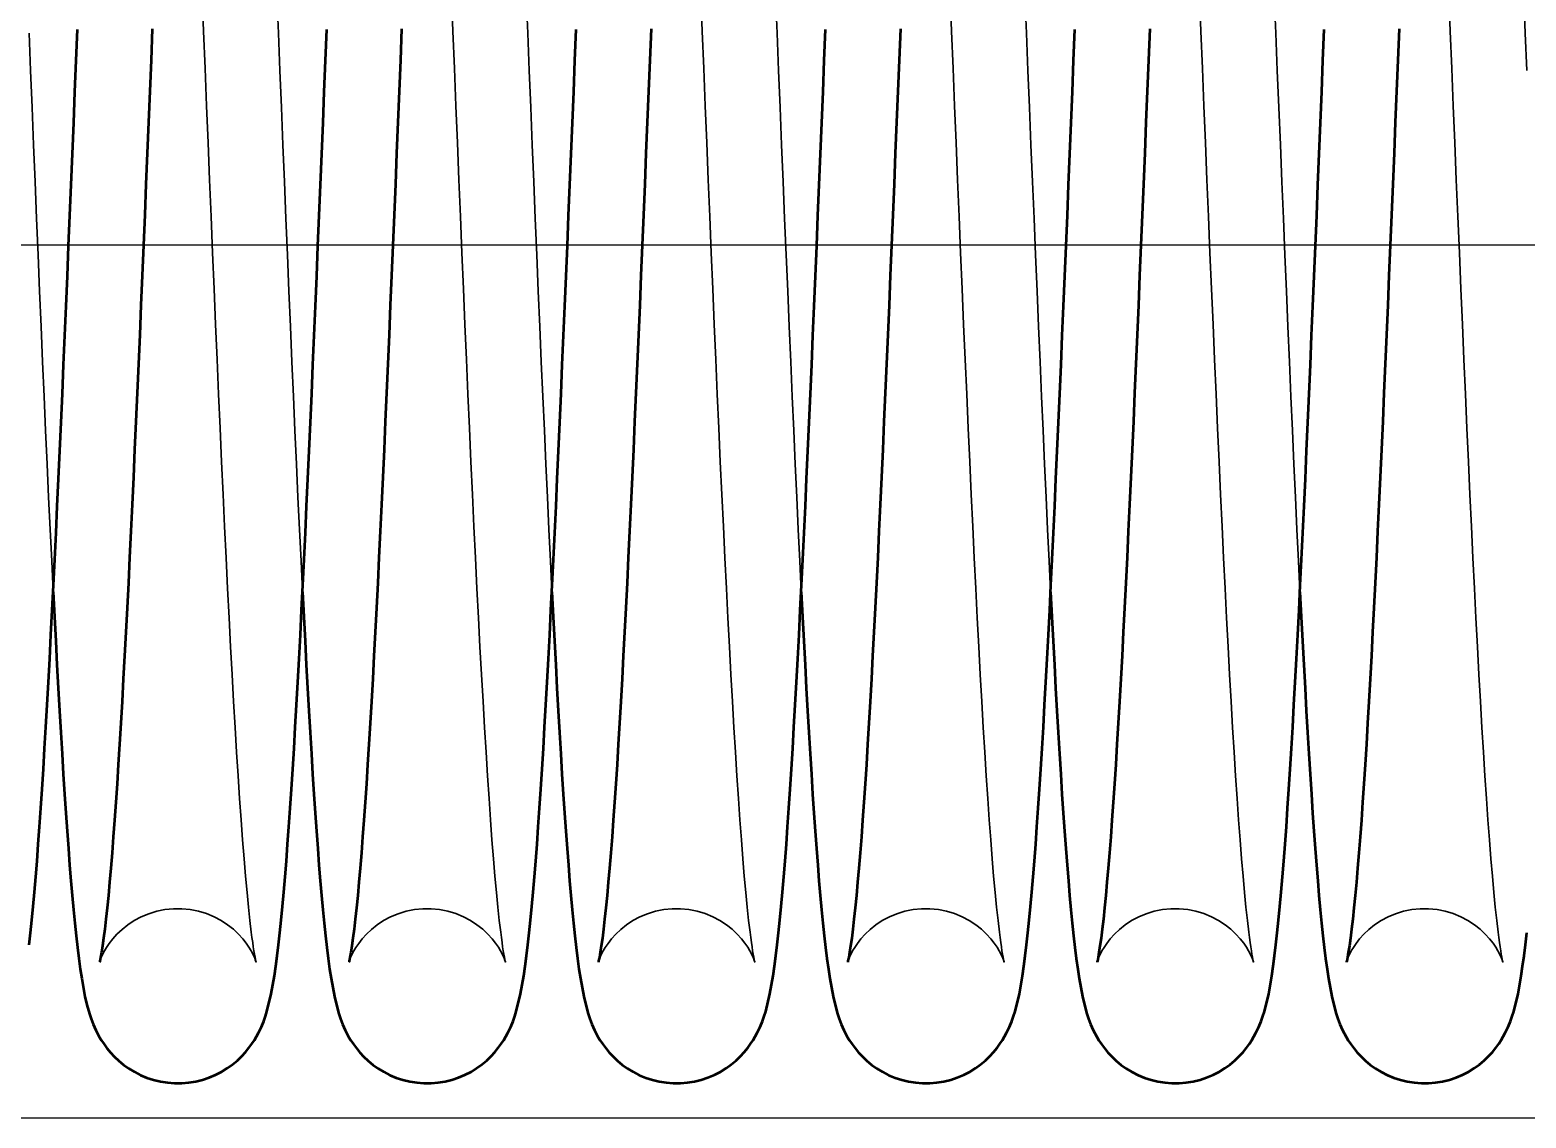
# Model space of a CAD drawing. Header units: millimetres. Extents: x 1448 to 104164, y -19509 to -89.
# Drawn here: x 3908.4 to 3976.9, y -1813.4 to -1763.6 of the extents above; entities that cross this region are included whole.
import ezdxf

# ---------------------------------------------------------------- set-up
doc = ezdxf.new("R2010")
doc.units = ezdxf.units.MM
doc.header["$LTSCALE"] = 60
doc.header["$MEASUREMENT"] = 0
doc.layers.get('0').update_dxf_attribs({"linetype": 'CONTINUOUS'})
doc.layers.add('가려진 것(ISO)', color=7, linetype='CONTINUOUS', lineweight=35)
doc.layers.add('가시적인 것(ISO)', color=7, linetype='CONTINUOUS', lineweight=50)

# ---------------------------------------------------------------- blocks, each defined once
blk = doc.blocks.new('토션스프링1234567')
at = {"layer": '가려진 것(ISO)', "flags": 128}
for points in [[(21463327.095, -50953003.351), (21463327.026, -50953005.058), (21463326.957, -50953006.761)], [(21463338.524, -50953003.351), (21463338.455, -50953005.058), (21463338.386, -50953006.761), (21463338.317, -50953008.464), (21463338.248, -50953010.165), (21463338.179, -50953011.859), (21463338.109, -50953013.543), (21463338.04, -50953015.213), (21463337.971, -50953016.865), (21463337.902, -50953018.497), (21463337.833, -50953020.105), (21463337.764, -50953021.691), (21463337.695, -50953023.256), (21463337.626, -50953024.796), (21463337.556, -50953026.308), (21463337.487, -50953027.788), (21463337.418, -50953029.235), (21463337.348, -50953030.644)], [(21463349.953, -50953003.351), (21463349.884, -50953005.058), (21463349.815, -50953006.761), (21463349.746, -50953008.464), (21463349.676, -50953010.165), (21463349.607, -50953011.859), (21463349.538, -50953013.543), (21463349.469, -50953015.213), (21463349.399, -50953016.865), (21463349.33, -50953018.497), (21463349.261, -50953020.105), (21463349.192, -50953021.691), (21463349.123, -50953023.256), (21463349.054, -50953024.796), (21463348.985, -50953026.308), (21463348.915, -50953027.788), (21463348.846, -50953029.235), (21463348.777, -50953030.644)], [(21463361.381, -50953003.351), (21463361.312, -50953005.058), (21463361.243, -50953006.761), (21463361.174, -50953008.464), (21463361.105, -50953010.165), (21463361.036, -50953011.859), (21463360.966, -50953013.543), (21463360.897, -50953015.213), (21463360.828, -50953016.865), (21463360.759, -50953018.497), (21463360.69, -50953020.105), (21463360.621, -50953021.691), (21463360.552, -50953023.256), (21463360.483, -50953024.796), (21463360.413, -50953026.308), (21463360.344, -50953027.788), (21463360.275, -50953029.235), (21463360.206, -50953030.644)], [(21463372.81, -50953003.351), (21463372.741, -50953005.058), (21463372.672, -50953006.761), (21463372.603, -50953008.464), (21463372.534, -50953010.165), (21463372.464, -50953011.859), (21463372.395, -50953013.543), (21463372.326, -50953015.213), (21463372.257, -50953016.865), (21463372.188, -50953018.497), (21463372.119, -50953020.105), (21463372.05, -50953021.691), (21463371.98, -50953023.256), (21463371.911, -50953024.796), (21463371.842, -50953026.308), (21463371.773, -50953027.788), (21463371.703, -50953029.235), (21463371.634, -50953030.644)], [(21463384.238, -50953003.351), (21463384.169, -50953005.058), (21463384.1, -50953006.761), (21463384.031, -50953008.464), (21463383.962, -50953010.165), (21463383.893, -50953011.859), (21463383.824, -50953013.543), (21463383.754, -50953015.213), (21463383.685, -50953016.865), (21463383.616, -50953018.497), (21463383.547, -50953020.105), (21463383.478, -50953021.691), (21463383.409, -50953023.256), (21463383.34, -50953024.796), (21463383.271, -50953026.308), (21463383.201, -50953027.788), (21463383.132, -50953029.235), (21463383.063, -50953030.644)], [(21463395.598, -50953005.058), (21463395.529, -50953006.761), (21463395.46, -50953008.464), (21463395.391, -50953010.165), (21463395.321, -50953011.859), (21463395.252, -50953013.543), (21463395.183, -50953015.213), (21463395.114, -50953016.865), (21463395.045, -50953018.497), (21463394.976, -50953020.105), (21463394.907, -50953021.691), (21463394.838, -50953023.256), (21463394.768, -50953024.796), (21463394.699, -50953026.308), (21463394.63, -50953027.788), (21463394.56, -50953029.235), (21463394.491, -50953030.644)], [(21463335.219, -50953047.609), (21463335.212, -50953047.585), (21463335.183, -50953047.502), (21463335.157, -50953047.434), (21463335.12, -50953047.344), (21463335.067, -50953047.232), (21463334.995, -50953047.096), (21463334.899, -50953046.935), (21463334.775, -50953046.75), (21463334.617, -50953046.547), (21463334.423, -50953046.332), (21463334.193, -50953046.114), (21463333.929, -50953045.903), (21463333.634, -50953045.709), (21463333.31, -50953045.536), (21463332.965, -50953045.392), (21463332.601, -50953045.281), (21463332.223, -50953045.204), (21463331.838, -50953045.164), (21463331.451, -50953045.164), (21463331.065, -50953045.201), (21463330.687, -50953045.276), (21463330.322, -50953045.385), (21463329.975, -50953045.529), (21463329.65, -50953045.7), (21463329.352, -50953045.894), (21463329.087, -50953046.103), (21463328.855, -50953046.321), (21463328.659, -50953046.537), (21463328.5, -50953046.741), (21463328.374, -50953046.927), (21463328.277, -50953047.09), (21463328.204, -50953047.228), (21463328.151, -50953047.34), (21463328.113, -50953047.43), (21463328.086, -50953047.499), (21463328.068, -50953047.549), (21463328.051, -50953047.603), (21463328.05, -50953047.604), (21463328.06, -50953047.564), (21463328.076, -50953047.489), (21463328.097, -50953047.382), (21463328.122, -50953047.248), (21463328.148, -50953047.09), (21463328.176, -50953046.91), (21463328.206, -50953046.709), (21463328.236, -50953046.486), (21463328.267, -50953046.244), (21463328.331, -50953045.703), (21463328.397, -50953045.093), (21463328.463, -50953044.417), (21463328.53, -50953043.675), (21463328.597, -50953042.871), (21463328.665, -50953042.006), (21463328.734, -50953041.084), (21463328.802, -50953040.108), (21463328.871, -50953039.079), (21463328.939, -50953037.996), (21463329.008, -50953036.86), (21463329.077, -50953035.674), (21463329.146, -50953034.44), (21463329.215, -50953033.163), (21463329.284, -50953031.844), (21463329.353, -50953030.486), (21463329.422, -50953029.093), (21463329.491, -50953027.66), (21463329.56, -50953026.19), (21463329.629, -50953024.685), (21463329.698, -50953023.15), (21463329.767, -50953021.587), (21463329.836, -50953020), (21463329.906, -50953018.392), (21463329.975, -50953016.767), (21463330.043, -50953015.122), (21463330.113, -50953013.458), (21463330.182, -50953011.778), (21463330.251, -50953010.085), (21463330.32, -50953008.383), (21463330.39, -50953006.676), (21463330.459, -50953004.967), (21463330.528, -50953003.26)], [(21463346.648, -50953047.609), (21463346.641, -50953047.585), (21463346.612, -50953047.502), (21463346.586, -50953047.434), (21463346.549, -50953047.344), (21463346.496, -50953047.232), (21463346.424, -50953047.096), (21463346.328, -50953046.935), (21463346.203, -50953046.75), (21463346.046, -50953046.547), (21463345.852, -50953046.332), (21463345.621, -50953046.114), (21463345.358, -50953045.903), (21463345.062, -50953045.709), (21463344.739, -50953045.536), (21463344.393, -50953045.392), (21463344.029, -50953045.281), (21463343.651, -50953045.204), (21463343.266, -50953045.164), (21463342.879, -50953045.164), (21463342.494, -50953045.201), (21463342.115, -50953045.276), (21463341.751, -50953045.385), (21463341.404, -50953045.529), (21463341.079, -50953045.7), (21463340.781, -50953045.894), (21463340.516, -50953046.103), (21463340.284, -50953046.321), (21463340.088, -50953046.537), (21463339.928, -50953046.741), (21463339.802, -50953046.927), (21463339.705, -50953047.09), (21463339.633, -50953047.228), (21463339.579, -50953047.34), (21463339.541, -50953047.43), (21463339.515, -50953047.499), (21463339.496, -50953047.549), (21463339.479, -50953047.603), (21463339.479, -50953047.604), (21463339.488, -50953047.564), (21463339.504, -50953047.489), (21463339.526, -50953047.382), (21463339.551, -50953047.248), (21463339.577, -50953047.09), (21463339.605, -50953046.91), (21463339.634, -50953046.709), (21463339.664, -50953046.486), (21463339.696, -50953046.244), (21463339.76, -50953045.703), (21463339.825, -50953045.093), (21463339.891, -50953044.417), (21463339.958, -50953043.675), (21463340.026, -50953042.871), (21463340.094, -50953042.006), (21463340.162, -50953041.084), (21463340.231, -50953040.108), (21463340.299, -50953039.079), (21463340.368, -50953037.996), (21463340.436, -50953036.86), (21463340.505, -50953035.674), (21463340.574, -50953034.44), (21463340.643, -50953033.163), (21463340.712, -50953031.844), (21463340.781, -50953030.486), (21463340.85, -50953029.093), (21463340.919, -50953027.66), (21463340.988, -50953026.19), (21463341.057, -50953024.685), (21463341.127, -50953023.15), (21463341.196, -50953021.587), (21463341.265, -50953020), (21463341.334, -50953018.392), (21463341.403, -50953016.767), (21463341.472, -50953015.122), (21463341.541, -50953013.458), (21463341.61, -50953011.778), (21463341.68, -50953010.085), (21463341.749, -50953008.383), (21463341.818, -50953006.676), (21463341.887, -50953004.967), (21463341.956, -50953003.26)], [(21463358.076, -50953047.609), (21463358.069, -50953047.585), (21463358.04, -50953047.502), (21463358.015, -50953047.434), (21463357.977, -50953047.344), (21463357.924, -50953047.232), (21463357.852, -50953047.096), (21463357.756, -50953046.935), (21463357.632, -50953046.75), (21463357.474, -50953046.547), (21463357.28, -50953046.332), (21463357.05, -50953046.114), (21463356.786, -50953045.903), (21463356.491, -50953045.709), (21463356.167, -50953045.536), (21463355.822, -50953045.392), (21463355.458, -50953045.281), (21463355.08, -50953045.204), (21463354.695, -50953045.164), (21463354.308, -50953045.164), (21463353.922, -50953045.201), (21463353.544, -50953045.276), (21463353.179, -50953045.385), (21463352.832, -50953045.529), (21463352.507, -50953045.7), (21463352.209, -50953045.894), (21463351.944, -50953046.103), (21463351.713, -50953046.321), (21463351.516, -50953046.537), (21463351.357, -50953046.741), (21463351.231, -50953046.927), (21463351.134, -50953047.09), (21463351.061, -50953047.228), (21463351.008, -50953047.34), (21463350.97, -50953047.43), (21463350.943, -50953047.499), (21463350.925, -50953047.549), (21463350.908, -50953047.603), (21463350.907, -50953047.604), (21463350.917, -50953047.564), (21463350.933, -50953047.489), (21463350.954, -50953047.382), (21463350.979, -50953047.248), (21463351.006, -50953047.09), (21463351.033, -50953046.91), (21463351.063, -50953046.709), (21463351.093, -50953046.486), (21463351.124, -50953046.244), (21463351.188, -50953045.703), (21463351.254, -50953045.093), (21463351.32, -50953044.417), (21463351.387, -50953043.675), (21463351.455, -50953042.871), (21463351.523, -50953042.006), (21463351.591, -50953041.084), (21463351.659, -50953040.108), (21463351.728, -50953039.079), (21463351.796, -50953037.996), (21463351.865, -50953036.86), (21463351.934, -50953035.674), (21463352.003, -50953034.44), (21463352.072, -50953033.163), (21463352.141, -50953031.844), (21463352.21, -50953030.486), (21463352.279, -50953029.093), (21463352.348, -50953027.66), (21463352.417, -50953026.19), (21463352.486, -50953024.685), (21463352.555, -50953023.15), (21463352.624, -50953021.587), (21463352.694, -50953020), (21463352.763, -50953018.392), (21463352.832, -50953016.767), (21463352.901, -50953015.122), (21463352.97, -50953013.458), (21463353.039, -50953011.778), (21463353.108, -50953010.085), (21463353.177, -50953008.383), (21463353.247, -50953006.676), (21463353.316, -50953004.967), (21463353.385, -50953003.26)], [(21463369.505, -50953047.609), (21463369.498, -50953047.585), (21463369.469, -50953047.502), (21463369.443, -50953047.434), (21463369.406, -50953047.344), (21463369.353, -50953047.232), (21463369.281, -50953047.096), (21463369.185, -50953046.935), (21463369.06, -50953046.75), (21463368.903, -50953046.547), (21463368.709, -50953046.332), (21463368.479, -50953046.114), (21463368.215, -50953045.903), (21463367.919, -50953045.709), (21463367.596, -50953045.536), (21463367.25, -50953045.392), (21463366.886, -50953045.281), (21463366.509, -50953045.204), (21463366.124, -50953045.164), (21463365.737, -50953045.164), (21463365.351, -50953045.201), (21463364.972, -50953045.276), (21463364.608, -50953045.385), (21463364.261, -50953045.529), (21463363.936, -50953045.7), (21463363.638, -50953045.894), (21463363.373, -50953046.103), (21463363.141, -50953046.321), (21463362.945, -50953046.537), (21463362.785, -50953046.741), (21463362.66, -50953046.927), (21463362.563, -50953047.09), (21463362.49, -50953047.228), (21463362.437, -50953047.34), (21463362.398, -50953047.43), (21463362.372, -50953047.499), (21463362.354, -50953047.549), (21463362.336, -50953047.603), (21463362.336, -50953047.604), (21463362.345, -50953047.564), (21463362.362, -50953047.489), (21463362.383, -50953047.382), (21463362.408, -50953047.248), (21463362.434, -50953047.09), (21463362.462, -50953046.91), (21463362.491, -50953046.709), (21463362.521, -50953046.486), (21463362.553, -50953046.244), (21463362.617, -50953045.703), (21463362.682, -50953045.093), (21463362.749, -50953044.417), (21463362.816, -50953043.675), (21463362.883, -50953042.871), (21463362.951, -50953042.006), (21463363.02, -50953041.084), (21463363.088, -50953040.108), (21463363.156, -50953039.079), (21463363.225, -50953037.996), (21463363.294, -50953036.86), (21463363.362, -50953035.674), (21463363.432, -50953034.44), (21463363.501, -50953033.163), (21463363.57, -50953031.844), (21463363.639, -50953030.486), (21463363.707, -50953029.093), (21463363.776, -50953027.66), (21463363.845, -50953026.19), (21463363.915, -50953024.685), (21463363.984, -50953023.15), (21463364.053, -50953021.587), (21463364.122, -50953020), (21463364.191, -50953018.392), (21463364.26, -50953016.767), (21463364.329, -50953015.122), (21463364.398, -50953013.458), (21463364.467, -50953011.778), (21463364.537, -50953010.085), (21463364.606, -50953008.383), (21463364.675, -50953006.676), (21463364.744, -50953004.967), (21463364.813, -50953003.26)], [(21463380.934, -50953047.609), (21463380.926, -50953047.585), (21463380.898, -50953047.502), (21463380.872, -50953047.434), (21463380.834, -50953047.344), (21463380.781, -50953047.232), (21463380.709, -50953047.096), (21463380.614, -50953046.935), (21463380.489, -50953046.75), (21463380.332, -50953046.547), (21463380.137, -50953046.332), (21463379.907, -50953046.114), (21463379.643, -50953045.903), (21463379.348, -50953045.709), (21463379.024, -50953045.536), (21463378.679, -50953045.392), (21463378.315, -50953045.281), (21463377.937, -50953045.204), (21463377.552, -50953045.164), (21463377.165, -50953045.164), (21463376.779, -50953045.201), (21463376.401, -50953045.276), (21463376.037, -50953045.385), (21463375.69, -50953045.529), (21463375.364, -50953045.7), (21463375.067, -50953045.894), (21463374.801, -50953046.103), (21463374.57, -50953046.321), (21463374.373, -50953046.537), (21463374.214, -50953046.741), (21463374.088, -50953046.927), (21463373.991, -50953047.09), (21463373.919, -50953047.228), (21463373.865, -50953047.34), (21463373.827, -50953047.43), (21463373.8, -50953047.499), (21463373.782, -50953047.549), (21463373.765, -50953047.603), (21463373.765, -50953047.604), (21463373.774, -50953047.564), (21463373.79, -50953047.489), (21463373.812, -50953047.382), (21463373.836, -50953047.248), (21463373.863, -50953047.09), (21463373.891, -50953046.91), (21463373.92, -50953046.709), (21463373.95, -50953046.486), (21463373.981, -50953046.244), (21463374.045, -50953045.703), (21463374.111, -50953045.093), (21463374.177, -50953044.417), (21463374.244, -50953043.675), (21463374.312, -50953042.871), (21463374.38, -50953042.006), (21463374.448, -50953041.084), (21463374.516, -50953040.108), (21463374.585, -50953039.079), (21463374.653, -50953037.996), (21463374.722, -50953036.86), (21463374.791, -50953035.674), (21463374.86, -50953034.44), (21463374.929, -50953033.163), (21463374.998, -50953031.844), (21463375.067, -50953030.486), (21463375.136, -50953029.093), (21463375.205, -50953027.66), (21463375.274, -50953026.19), (21463375.343, -50953024.685), (21463375.412, -50953023.15), (21463375.482, -50953021.587), (21463375.551, -50953020), (21463375.62, -50953018.392), (21463375.689, -50953016.767), (21463375.758, -50953015.122), (21463375.827, -50953013.458), (21463375.896, -50953011.778), (21463375.965, -50953010.085), (21463376.035, -50953008.383), (21463376.104, -50953006.676), (21463376.173, -50953004.967), (21463376.242, -50953003.26)], [(21463392.362, -50953047.609), (21463392.355, -50953047.585), (21463392.326, -50953047.502), (21463392.3, -50953047.434), (21463392.263, -50953047.344), (21463392.21, -50953047.232), (21463392.138, -50953047.096), (21463392.042, -50953046.935), (21463391.918, -50953046.75), (21463391.76, -50953046.547), (21463391.566, -50953046.332), (21463391.336, -50953046.114), (21463391.072, -50953045.903), (21463390.776, -50953045.709), (21463390.453, -50953045.536), (21463390.107, -50953045.392), (21463389.743, -50953045.281), (21463389.366, -50953045.204), (21463388.981, -50953045.164), (21463388.594, -50953045.164), (21463388.208, -50953045.201), (21463387.829, -50953045.276), (21463387.465, -50953045.385), (21463387.118, -50953045.529), (21463386.793, -50953045.7), (21463386.495, -50953045.894), (21463386.23, -50953046.103), (21463385.998, -50953046.321), (21463385.802, -50953046.537), (21463385.643, -50953046.741), (21463385.517, -50953046.927), (21463385.42, -50953047.09), (21463385.347, -50953047.228), (21463385.294, -50953047.34), (21463385.256, -50953047.43), (21463385.229, -50953047.499), (21463385.211, -50953047.549), (21463385.194, -50953047.603), (21463385.193, -50953047.604), (21463385.202, -50953047.564), (21463385.219, -50953047.489), (21463385.24, -50953047.382), (21463385.265, -50953047.248), (21463385.291, -50953047.09), (21463385.319, -50953046.91), (21463385.348, -50953046.709), (21463385.379, -50953046.486), (21463385.41, -50953046.244), (21463385.474, -50953045.703), (21463385.54, -50953045.093), (21463385.606, -50953044.417), (21463385.673, -50953043.675), (21463385.74, -50953042.871), (21463385.808, -50953042.006), (21463385.877, -50953041.084), (21463385.945, -50953040.108), (21463386.013, -50953039.079), (21463386.082, -50953037.996), (21463386.151, -50953036.86), (21463386.22, -50953035.674), (21463386.289, -50953034.44), (21463386.358, -50953033.163), (21463386.427, -50953031.844), (21463386.496, -50953030.486), (21463386.565, -50953029.093), (21463386.633, -50953027.66), (21463386.703, -50953026.19), (21463386.772, -50953024.685), (21463386.841, -50953023.15), (21463386.91, -50953021.587), (21463386.979, -50953020), (21463387.048, -50953018.392), (21463387.117, -50953016.767), (21463387.186, -50953015.122), (21463387.255, -50953013.458), (21463387.325, -50953011.778), (21463387.394, -50953010.085), (21463387.463, -50953008.383), (21463387.532, -50953006.676), (21463387.601, -50953004.967), (21463387.67, -50953003.26)]]:
    blk.add_lwpolyline(points, dxfattribs=at)
at = {"layer": '가시적인 것(ISO)', "flags": 128}
for points in [[(21463332.805, -50953004.859), (21463332.863, -50953006.284), (21463332.921, -50953007.71), (21463332.979, -50953009.134), (21463333.036, -50953010.553), (21463333.094, -50953011.967), (21463333.152, -50953013.372), (21463333.21, -50953014.767), (21463333.268, -50953016.149), (21463333.326, -50953017.517), (21463333.383, -50953018.868), (21463333.441, -50953020.206), (21463333.498, -50953021.529), (21463333.556, -50953022.837), (21463333.614, -50953024.127), (21463333.672, -50953025.396), (21463333.73, -50953026.644), (21463333.788, -50953027.868), (21463333.845, -50953029.067), (21463333.903, -50953030.237), (21463333.96, -50953031.379), (21463334.018, -50953032.493), (21463334.076, -50953033.58), (21463334.133, -50953034.638), (21463334.191, -50953035.665), (21463334.249, -50953036.661), (21463334.306, -50953037.622), (21463334.364, -50953038.549), (21463334.421, -50953039.438), (21463334.478, -50953040.289), (21463334.535, -50953041.099), (21463334.593, -50953041.872), (21463334.65, -50953042.607), (21463334.707, -50953043.301), (21463334.764, -50953043.953), (21463334.82, -50953044.561), (21463334.876, -50953045.123), (21463334.93, -50953045.637), (21463334.984, -50953046.1), (21463335.035, -50953046.51), (21463335.085, -50953046.867), (21463335.132, -50953047.165), (21463335.174, -50953047.397), (21463335.191, -50953047.485), (21463335.206, -50953047.552), (21463335.215, -50953047.594), (21463335.219, -50953047.609)], [(21463344.234, -50953004.859), (21463344.292, -50953006.284), (21463344.349, -50953007.71), (21463344.407, -50953009.134), (21463344.465, -50953010.553), (21463344.523, -50953011.967), (21463344.581, -50953013.372), (21463344.639, -50953014.767), (21463344.696, -50953016.149), (21463344.754, -50953017.517), (21463344.812, -50953018.868), (21463344.869, -50953020.206), (21463344.927, -50953021.529), (21463344.985, -50953022.837), (21463345.043, -50953024.127), (21463345.101, -50953025.396), (21463345.158, -50953026.644), (21463345.216, -50953027.868), (21463345.274, -50953029.067), (21463345.332, -50953030.237), (21463345.389, -50953031.379), (21463345.447, -50953032.493), (21463345.504, -50953033.58), (21463345.562, -50953034.638), (21463345.62, -50953035.665), (21463345.677, -50953036.661), (21463345.735, -50953037.622), (21463345.792, -50953038.549), (21463345.85, -50953039.438), (21463345.907, -50953040.289), (21463345.964, -50953041.099), (21463346.021, -50953041.872), (21463346.079, -50953042.607), (21463346.136, -50953043.301), (21463346.193, -50953043.953), (21463346.249, -50953044.561), (21463346.305, -50953045.123), (21463346.359, -50953045.637), (21463346.412, -50953046.1), (21463346.464, -50953046.51), (21463346.514, -50953046.867), (21463346.561, -50953047.165), (21463346.602, -50953047.397), (21463346.62, -50953047.485), (21463346.634, -50953047.552), (21463346.644, -50953047.594), (21463346.648, -50953047.609)], [(21463355.662, -50953004.859), (21463355.72, -50953006.284), (21463355.778, -50953007.71), (21463355.836, -50953009.134), (21463355.894, -50953010.553), (21463355.951, -50953011.967), (21463356.009, -50953013.372), (21463356.067, -50953014.767), (21463356.125, -50953016.149), (21463356.183, -50953017.517), (21463356.24, -50953018.868), (21463356.298, -50953020.206), (21463356.356, -50953021.529), (21463356.413, -50953022.837), (21463356.471, -50953024.127), (21463356.529, -50953025.396), (21463356.587, -50953026.644), (21463356.645, -50953027.868), (21463356.703, -50953029.067), (21463356.76, -50953030.237), (21463356.818, -50953031.379), (21463356.875, -50953032.493), (21463356.933, -50953033.58), (21463356.991, -50953034.638), (21463357.048, -50953035.665), (21463357.106, -50953036.661), (21463357.164, -50953037.622), (21463357.221, -50953038.549), (21463357.278, -50953039.438), (21463357.336, -50953040.289), (21463357.393, -50953041.099), (21463357.45, -50953041.872), (21463357.507, -50953042.607), (21463357.564, -50953043.301), (21463357.621, -50953043.953), (21463357.678, -50953044.561), (21463357.733, -50953045.123), (21463357.788, -50953045.637), (21463357.841, -50953046.1), (21463357.892, -50953046.51), (21463357.942, -50953046.867), (21463357.989, -50953047.165), (21463358.031, -50953047.397), (21463358.048, -50953047.485), (21463358.063, -50953047.552), (21463358.073, -50953047.594), (21463358.076, -50953047.609)], [(21463367.091, -50953004.859), (21463367.149, -50953006.284), (21463367.206, -50953007.71), (21463367.264, -50953009.134), (21463367.322, -50953010.553), (21463367.38, -50953011.967), (21463367.438, -50953013.372), (21463367.496, -50953014.767), (21463367.554, -50953016.149), (21463367.611, -50953017.517), (21463367.669, -50953018.868), (21463367.726, -50953020.206), (21463367.784, -50953021.529), (21463367.842, -50953022.837), (21463367.9, -50953024.127), (21463367.958, -50953025.396), (21463368.016, -50953026.644), (21463368.073, -50953027.868), (21463368.131, -50953029.067), (21463368.189, -50953030.237), (21463368.246, -50953031.379), (21463368.304, -50953032.493), (21463368.361, -50953033.58), (21463368.419, -50953034.638), (21463368.477, -50953035.665), (21463368.534, -50953036.661), (21463368.592, -50953037.622), (21463368.65, -50953038.549), (21463368.707, -50953039.438), (21463368.764, -50953040.289), (21463368.821, -50953041.099), (21463368.878, -50953041.872), (21463368.936, -50953042.607), (21463368.993, -50953043.301), (21463369.05, -50953043.953), (21463369.106, -50953044.561), (21463369.162, -50953045.123), (21463369.216, -50953045.637), (21463369.269, -50953046.1), (21463369.321, -50953046.51), (21463369.371, -50953046.867), (21463369.418, -50953047.165), (21463369.459, -50953047.397), (21463369.477, -50953047.485), (21463369.491, -50953047.552), (21463369.501, -50953047.594), (21463369.505, -50953047.609)], [(21463378.52, -50953004.859), (21463378.577, -50953006.284), (21463378.635, -50953007.71), (21463378.693, -50953009.134), (21463378.751, -50953010.553), (21463378.809, -50953011.967), (21463378.867, -50953013.372), (21463378.924, -50953014.767), (21463378.982, -50953016.149), (21463379.04, -50953017.517), (21463379.097, -50953018.868), (21463379.155, -50953020.206), (21463379.213, -50953021.529), (21463379.271, -50953022.837), (21463379.328, -50953024.127), (21463379.386, -50953025.396), (21463379.444, -50953026.644), (21463379.502, -50953027.868), (21463379.56, -50953029.067), (21463379.617, -50953030.237), (21463379.675, -50953031.379), (21463379.732, -50953032.493), (21463379.79, -50953033.58), (21463379.848, -50953034.638), (21463379.905, -50953035.665), (21463379.963, -50953036.661), (21463380.021, -50953037.622), (21463380.078, -50953038.549), (21463380.136, -50953039.438), (21463380.193, -50953040.289), (21463380.25, -50953041.099), (21463380.307, -50953041.872), (21463380.364, -50953042.607), (21463380.421, -50953043.301), (21463380.478, -50953043.953), (21463380.535, -50953044.561), (21463380.59, -50953045.123), (21463380.645, -50953045.637), (21463380.698, -50953046.1), (21463380.75, -50953046.51), (21463380.8, -50953046.867), (21463380.846, -50953047.165), (21463380.888, -50953047.397), (21463380.906, -50953047.485), (21463380.92, -50953047.552), (21463380.93, -50953047.594), (21463380.934, -50953047.609)], [(21463389.948, -50953004.859), (21463390.006, -50953006.284), (21463390.064, -50953007.71), (21463390.121, -50953009.134), (21463390.179, -50953010.553), (21463390.237, -50953011.967), (21463390.295, -50953013.372), (21463390.353, -50953014.767), (21463390.411, -50953016.149), (21463390.468, -50953017.517), (21463390.526, -50953018.868), (21463390.584, -50953020.206), (21463390.641, -50953021.529), (21463390.699, -50953022.837), (21463390.757, -50953024.127), (21463390.815, -50953025.396), (21463390.873, -50953026.644), (21463390.931, -50953027.868), (21463390.988, -50953029.067), (21463391.046, -50953030.237), (21463391.103, -50953031.379), (21463391.161, -50953032.493), (21463391.219, -50953033.58), (21463391.276, -50953034.638), (21463391.334, -50953035.665), (21463391.392, -50953036.661), (21463391.449, -50953037.622), (21463391.507, -50953038.549), (21463391.564, -50953039.438), (21463391.621, -50953040.289), (21463391.678, -50953041.099), (21463391.735, -50953041.872), (21463391.793, -50953042.607), (21463391.85, -50953043.301), (21463391.907, -50953043.953), (21463391.963, -50953044.561), (21463392.019, -50953045.123), (21463392.073, -50953045.637), (21463392.127, -50953046.1), (21463392.178, -50953046.51), (21463392.228, -50953046.867), (21463392.275, -50953047.165), (21463392.316, -50953047.397), (21463392.334, -50953047.485), (21463392.349, -50953047.552), (21463392.358, -50953047.594), (21463392.362, -50953047.609)], [(21463337.348, -50953030.644), (21463337.291, -50953031.79), (21463337.233, -50953032.907), (21463337.175, -50953033.997), (21463337.117, -50953035.06), (21463337.059, -50953036.093), (21463337.001, -50953037.096), (21463336.943, -50953038.068), (21463336.885, -50953039.006), (21463336.827, -50953039.911), (21463336.768, -50953040.779), (21463336.71, -50953041.611), (21463336.652, -50953042.405), (21463336.594, -50953043.161), (21463336.536, -50953043.881), (21463336.477, -50953044.564), (21463336.419, -50953045.211), (21463336.359, -50953045.823), (21463336.298, -50953046.4), (21463336.236, -50953046.942), (21463336.173, -50953047.45), (21463336.107, -50953047.925), (21463336.04, -50953048.366), (21463335.89, -50953049.177), (21463335.799, -50953049.569), (21463335.685, -50953049.978), (21463335.61, -50953050.202), (21463335.517, -50953050.445), (21463335.397, -50953050.719), (21463335.237, -50953051.027), (21463335.136, -50953051.194), (21463335.018, -50953051.371), (21463334.882, -50953051.556), (21463334.725, -50953051.746), (21463334.547, -50953051.938), (21463334.347, -50953052.127), (21463334.124, -50953052.31), (21463333.881, -50953052.483), (21463333.62, -50953052.642), (21463333.342, -50953052.783), (21463333.05, -50953052.904), (21463332.744, -50953053.004), (21463332.43, -50953053.08), (21463332.11, -50953053.131), (21463331.785, -50953053.156), (21463331.458, -50953053.155), (21463331.133, -50953053.128), (21463330.813, -50953053.075), (21463330.5, -50953052.997), (21463330.196, -50953052.896), (21463329.904, -50953052.773), (21463329.627, -50953052.63), (21463329.368, -50953052.471), (21463329.127, -50953052.296), (21463328.906, -50953052.112), (21463328.706, -50953051.922), (21463328.53, -50953051.731), (21463328.375, -50953051.542), (21463328.24, -50953051.357), (21463328.124, -50953051.18), (21463327.939, -50953050.855), (21463327.803, -50953050.567), (21463327.699, -50953050.312), (21463327.617, -50953050.08), (21463327.55, -50953049.866), (21463327.353, -50953049.066), (21463327.206, -50953048.242), (21463327.142, -50953047.799), (21463327.08, -50953047.325), (21463327.018, -50953046.814), (21463326.957, -50953046.265)], [(21463348.777, -50953030.644), (21463348.719, -50953031.79), (21463348.662, -50953032.907), (21463348.604, -50953033.997), (21463348.546, -50953035.06), (21463348.488, -50953036.093), (21463348.43, -50953037.096), (21463348.372, -50953038.068), (21463348.313, -50953039.006), (21463348.255, -50953039.911), (21463348.197, -50953040.779), (21463348.139, -50953041.611), (21463348.08, -50953042.405), (21463348.022, -50953043.161), (21463347.964, -50953043.881), (21463347.906, -50953044.564), (21463347.847, -50953045.211), (21463347.787, -50953045.823), (21463347.727, -50953046.4), (21463347.665, -50953046.942), (21463347.601, -50953047.45), (21463347.536, -50953047.925), (21463347.468, -50953048.366), (21463347.319, -50953049.177), (21463347.228, -50953049.569), (21463347.113, -50953049.978), (21463347.038, -50953050.202), (21463346.945, -50953050.445), (21463346.826, -50953050.719), (21463346.665, -50953051.027), (21463346.564, -50953051.194), (21463346.447, -50953051.371), (21463346.31, -50953051.556), (21463346.154, -50953051.746), (21463345.975, -50953051.938), (21463345.775, -50953052.127), (21463345.552, -50953052.31), (21463345.309, -50953052.483), (21463345.048, -50953052.642), (21463344.771, -50953052.783), (21463344.478, -50953052.904), (21463344.173, -50953053.004), (21463343.859, -50953053.08), (21463343.539, -50953053.131), (21463343.214, -50953053.156), (21463342.887, -50953053.155), (21463342.562, -50953053.128), (21463342.242, -50953053.075), (21463341.929, -50953052.997), (21463341.625, -50953052.896), (21463341.332, -50953052.773), (21463341.055, -50953052.63), (21463340.796, -50953052.471), (21463340.555, -50953052.296), (21463340.334, -50953052.112), (21463340.135, -50953051.922), (21463339.959, -50953051.731), (21463339.804, -50953051.542), (21463339.669, -50953051.357), (21463339.552, -50953051.18), (21463339.368, -50953050.855), (21463339.231, -50953050.567), (21463339.128, -50953050.312), (21463339.045, -50953050.08), (21463338.978, -50953049.866), (21463338.782, -50953049.066), (21463338.635, -50953048.242), (21463338.571, -50953047.799), (21463338.509, -50953047.325), (21463338.447, -50953046.814), (21463338.386, -50953046.265), (21463338.325, -50953045.681), (21463338.265, -50953045.059), (21463338.206, -50953044.402), (21463338.147, -50953043.708), (21463338.089, -50953042.977), (21463338.03, -50953042.211), (21463337.972, -50953041.407), (21463337.914, -50953040.564), (21463337.856, -50953039.685), (21463337.797, -50953038.771), (21463337.739, -50953037.822), (21463337.681, -50953036.841), (21463337.623, -50953035.829), (21463337.564, -50953034.786), (21463337.507, -50953033.714), (21463337.449, -50953032.616), (21463337.391, -50953031.491), (21463337.333, -50953030.339), (21463337.276, -50953029.158), (21463337.218, -50953027.951), (21463337.16, -50953026.719), (21463337.102, -50953025.465), (21463337.044, -50953024.189), (21463336.986, -50953022.893), (21463336.928, -50953021.581), (21463336.87, -50953020.253), (21463336.813, -50953018.911), (21463336.755, -50953017.556), (21463336.697, -50953016.186), (21463336.64, -50953014.801), (21463336.582, -50953013.404), (21463336.524, -50953011.997), (21463336.466, -50953010.582), (21463336.408, -50953009.161), (21463336.35, -50953007.736), (21463336.293, -50953006.309), (21463336.235, -50953004.883)], [(21463360.206, -50953030.644), (21463360.148, -50953031.79), (21463360.09, -50953032.907), (21463360.032, -50953033.997), (21463359.975, -50953035.06), (21463359.916, -50953036.093), (21463359.858, -50953037.096), (21463359.8, -50953038.068), (21463359.742, -50953039.006), (21463359.684, -50953039.911), (21463359.626, -50953040.779), (21463359.567, -50953041.611), (21463359.509, -50953042.405), (21463359.451, -50953043.161), (21463359.393, -50953043.881), (21463359.335, -50953044.564), (21463359.276, -50953045.211), (21463359.216, -50953045.823), (21463359.155, -50953046.4), (21463359.093, -50953046.942), (21463359.03, -50953047.45), (21463358.964, -50953047.925), (21463358.897, -50953048.366), (21463358.748, -50953049.177), (21463358.656, -50953049.569), (21463358.542, -50953049.978), (21463358.467, -50953050.202), (21463358.374, -50953050.445), (21463358.255, -50953050.719), (21463358.094, -50953051.027), (21463357.993, -50953051.194), (21463357.875, -50953051.371), (21463357.739, -50953051.556), (21463357.582, -50953051.746), (21463357.404, -50953051.938), (21463357.204, -50953052.127), (21463356.981, -50953052.31), (21463356.738, -50953052.483), (21463356.477, -50953052.642), (21463356.2, -50953052.783), (21463355.907, -50953052.904), (21463355.602, -50953053.004), (21463355.287, -50953053.08), (21463354.967, -50953053.131), (21463354.642, -50953053.156), (21463354.316, -50953053.155), (21463353.99, -50953053.128), (21463353.67, -50953053.075), (21463353.357, -50953052.997), (21463353.053, -50953052.896), (21463352.761, -50953052.773), (21463352.484, -50953052.63), (21463352.225, -50953052.471), (21463351.984, -50953052.296), (21463351.763, -50953052.112), (21463351.564, -50953051.922), (21463351.387, -50953051.731), (21463351.232, -50953051.542), (21463351.097, -50953051.357), (21463350.981, -50953051.18), (21463350.796, -50953050.855), (21463350.66, -50953050.567), (21463350.556, -50953050.312), (21463350.474, -50953050.08), (21463350.407, -50953049.866), (21463350.21, -50953049.066), (21463350.063, -50953048.242), (21463349.999, -50953047.799), (21463349.937, -50953047.325), (21463349.875, -50953046.814), (21463349.814, -50953046.265), (21463349.754, -50953045.681), (21463349.694, -50953045.059), (21463349.635, -50953044.402), (21463349.576, -50953043.708), (21463349.517, -50953042.977), (21463349.459, -50953042.211), (21463349.401, -50953041.407), (21463349.342, -50953040.564), (21463349.284, -50953039.685), (21463349.226, -50953038.771), (21463349.168, -50953037.822), (21463349.109, -50953036.841), (21463349.051, -50953035.829), (21463348.993, -50953034.786), (21463348.935, -50953033.714), (21463348.877, -50953032.616), (21463348.82, -50953031.491), (21463348.762, -50953030.339), (21463348.704, -50953029.158), (21463348.646, -50953027.951), (21463348.588, -50953026.719), (21463348.53, -50953025.465), (21463348.472, -50953024.189), (21463348.415, -50953022.893), (21463348.357, -50953021.581), (21463348.299, -50953020.253), (21463348.241, -50953018.911), (21463348.184, -50953017.556), (21463348.126, -50953016.186), (21463348.068, -50953014.801), (21463348.01, -50953013.404), (21463347.952, -50953011.997), (21463347.895, -50953010.582), (21463347.837, -50953009.161), (21463347.779, -50953007.736), (21463347.721, -50953006.309), (21463347.663, -50953004.883)], [(21463371.634, -50953030.644), (21463371.576, -50953031.79), (21463371.519, -50953032.907), (21463371.461, -50953033.997), (21463371.403, -50953035.06), (21463371.345, -50953036.093), (21463371.287, -50953037.096), (21463371.229, -50953038.068), (21463371.171, -50953039.006), (21463371.112, -50953039.911), (21463371.054, -50953040.779), (21463370.996, -50953041.611), (21463370.938, -50953042.405), (21463370.88, -50953043.161), (21463370.821, -50953043.881), (21463370.763, -50953044.564), (21463370.704, -50953045.211), (21463370.645, -50953045.823), (21463370.584, -50953046.4), (21463370.522, -50953046.942), (21463370.458, -50953047.45), (21463370.393, -50953047.925), (21463370.325, -50953048.366), (21463370.176, -50953049.177), (21463370.085, -50953049.569), (21463369.971, -50953049.978), (21463369.896, -50953050.202), (21463369.803, -50953050.445), (21463369.683, -50953050.719), (21463369.522, -50953051.027), (21463369.421, -50953051.194), (21463369.304, -50953051.371), (21463369.168, -50953051.556), (21463369.011, -50953051.746), (21463368.833, -50953051.938), (21463368.632, -50953052.127), (21463368.409, -50953052.31), (21463368.166, -50953052.483), (21463367.905, -50953052.642), (21463367.628, -50953052.783), (21463367.335, -50953052.904), (21463367.03, -50953053.004), (21463366.716, -50953053.08), (21463366.396, -50953053.131), (21463366.071, -50953053.156), (21463365.744, -50953053.155), (21463365.419, -50953053.128), (21463365.099, -50953053.075), (21463364.786, -50953052.997), (21463364.482, -50953052.896), (21463364.189, -50953052.773), (21463363.913, -50953052.63), (21463363.653, -50953052.471), (21463363.413, -50953052.296), (21463363.192, -50953052.112), (21463362.992, -50953051.922), (21463362.816, -50953051.731), (21463362.661, -50953051.542), (21463362.526, -50953051.357), (21463362.41, -50953051.18), (21463362.225, -50953050.855), (21463362.088, -50953050.567), (21463361.985, -50953050.312), (21463361.902, -50953050.08), (21463361.835, -50953049.866), (21463361.639, -50953049.066), (21463361.492, -50953048.242), (21463361.428, -50953047.799), (21463361.366, -50953047.325), (21463361.304, -50953046.814), (21463361.243, -50953046.265), (21463361.182, -50953045.681), (21463361.122, -50953045.059), (21463361.063, -50953044.402), (21463361.004, -50953043.708), (21463360.946, -50953042.977), (21463360.888, -50953042.211), (21463360.829, -50953041.407), (21463360.771, -50953040.564), (21463360.713, -50953039.685), (21463360.654, -50953038.771), (21463360.596, -50953037.822), (21463360.538, -50953036.841), (21463360.48, -50953035.829), (21463360.422, -50953034.786), (21463360.364, -50953033.714), (21463360.306, -50953032.616), (21463360.248, -50953031.491), (21463360.19, -50953030.339), (21463360.133, -50953029.158), (21463360.075, -50953027.951), (21463360.017, -50953026.719), (21463359.959, -50953025.465), (21463359.901, -50953024.189), (21463359.843, -50953022.893), (21463359.785, -50953021.581), (21463359.727, -50953020.253), (21463359.67, -50953018.911), (21463359.612, -50953017.556), (21463359.555, -50953016.186), (21463359.497, -50953014.801), (21463359.439, -50953013.404), (21463359.381, -50953011.997), (21463359.323, -50953010.582), (21463359.265, -50953009.161), (21463359.207, -50953007.736), (21463359.15, -50953006.309), (21463359.092, -50953004.883)], [(21463383.063, -50953030.644), (21463383.005, -50953031.79), (21463382.947, -50953032.907), (21463382.89, -50953033.997), (21463382.832, -50953035.06), (21463382.774, -50953036.093), (21463382.716, -50953037.096), (21463382.657, -50953038.068), (21463382.599, -50953039.006), (21463382.541, -50953039.911), (21463382.483, -50953040.779), (21463382.424, -50953041.611), (21463382.366, -50953042.405), (21463382.308, -50953043.161), (21463382.25, -50953043.881), (21463382.192, -50953044.564), (21463382.133, -50953045.211), (21463382.073, -50953045.823), (21463382.012, -50953046.4), (21463381.95, -50953046.942), (21463381.887, -50953047.45), (21463381.821, -50953047.925), (21463381.754, -50953048.366), (21463381.605, -50953049.177), (21463381.513, -50953049.569), (21463381.399, -50953049.978), (21463381.324, -50953050.202), (21463381.231, -50953050.445), (21463381.112, -50953050.719), (21463380.951, -50953051.027), (21463380.85, -50953051.194), (21463380.733, -50953051.371), (21463380.596, -50953051.556), (21463380.439, -50953051.746), (21463380.261, -50953051.938), (21463380.061, -50953052.127), (21463379.838, -50953052.31), (21463379.595, -50953052.483), (21463379.334, -50953052.642), (21463379.057, -50953052.783), (21463378.764, -50953052.904), (21463378.459, -50953053.004), (21463378.145, -50953053.08), (21463377.824, -50953053.131), (21463377.5, -50953053.156), (21463377.173, -50953053.155), (21463376.847, -50953053.128), (21463376.527, -50953053.075), (21463376.214, -50953052.997), (21463375.91, -50953052.896), (21463375.618, -50953052.773), (21463375.341, -50953052.63), (21463375.082, -50953052.471), (21463374.841, -50953052.296), (21463374.62, -50953052.112), (21463374.421, -50953051.922), (21463374.244, -50953051.731), (21463374.089, -50953051.542), (21463373.955, -50953051.357), (21463373.838, -50953051.18), (21463373.653, -50953050.855), (21463373.517, -50953050.567), (21463373.413, -50953050.312), (21463373.331, -50953050.08), (21463373.264, -50953049.866), (21463373.068, -50953049.066), (21463372.92, -50953048.242), (21463372.856, -50953047.799), (21463372.794, -50953047.325), (21463372.733, -50953046.814), (21463372.671, -50953046.265), (21463372.611, -50953045.681), (21463372.551, -50953045.059), (21463372.492, -50953044.402), (21463372.433, -50953043.708), (21463372.375, -50953042.977), (21463372.316, -50953042.211), (21463372.258, -50953041.407), (21463372.2, -50953040.564), (21463372.141, -50953039.685), (21463372.083, -50953038.771), (21463372.025, -50953037.822), (21463371.966, -50953036.841), (21463371.908, -50953035.829), (21463371.85, -50953034.786), (21463371.792, -50953033.714), (21463371.734, -50953032.616), (21463371.677, -50953031.491), (21463371.619, -50953030.339), (21463371.561, -50953029.158), (21463371.503, -50953027.951), (21463371.445, -50953026.719), (21463371.388, -50953025.465), (21463371.33, -50953024.189), (21463371.272, -50953022.893), (21463371.214, -50953021.581), (21463371.156, -50953020.253), (21463371.098, -50953018.911), (21463371.041, -50953017.556), (21463370.983, -50953016.186), (21463370.925, -50953014.801), (21463370.868, -50953013.404), (21463370.81, -50953011.997), (21463370.752, -50953010.582), (21463370.694, -50953009.161), (21463370.636, -50953007.736), (21463370.578, -50953006.309), (21463370.521, -50953004.883)], [(21463394.491, -50953030.644), (21463394.434, -50953031.79), (21463394.376, -50953032.907), (21463394.318, -50953033.997), (21463394.26, -50953035.06), (21463394.202, -50953036.093), (21463394.144, -50953037.096), (21463394.086, -50953038.068), (21463394.028, -50953039.006), (21463393.97, -50953039.911), (21463393.911, -50953040.779), (21463393.853, -50953041.611), (21463393.795, -50953042.405), (21463393.737, -50953043.161), (21463393.679, -50953043.881), (21463393.62, -50953044.564), (21463393.561, -50953045.211), (21463393.502, -50953045.823), (21463393.441, -50953046.4), (21463393.379, -50953046.942), (21463393.315, -50953047.45), (21463393.25, -50953047.925), (21463393.183, -50953048.366), (21463393.033, -50953049.177), (21463392.942, -50953049.569), (21463392.828, -50953049.978), (21463392.753, -50953050.202), (21463392.66, -50953050.445), (21463392.54, -50953050.719), (21463392.379, -50953051.027), (21463392.278, -50953051.194), (21463392.161, -50953051.371), (21463392.025, -50953051.556), (21463391.868, -50953051.746), (21463391.69, -50953051.938), (21463391.489, -50953052.127), (21463391.267, -50953052.31), (21463391.024, -50953052.483), (21463390.763, -50953052.642), (21463390.485, -50953052.783), (21463390.192, -50953052.904), (21463389.887, -50953053.004), (21463389.573, -50953053.08), (21463389.253, -50953053.131), (21463388.928, -50953053.156), (21463388.601, -50953053.155), (21463388.276, -50953053.128), (21463387.956, -50953053.075), (21463387.643, -50953052.997), (21463387.339, -50953052.896), (21463387.047, -50953052.773), (21463386.77, -50953052.63), (21463386.511, -50953052.471), (21463386.27, -50953052.296), (21463386.049, -50953052.112), (21463385.849, -50953051.922), (21463385.673, -50953051.731), (21463385.518, -50953051.542), (21463385.383, -50953051.357), (21463385.267, -50953051.18), (21463385.082, -50953050.855), (21463384.946, -50953050.567), (21463384.842, -50953050.312), (21463384.76, -50953050.08), (21463384.693, -50953049.866), (21463384.496, -50953049.066), (21463384.349, -50953048.242), (21463384.285, -50953047.799), (21463384.223, -50953047.325), (21463384.161, -50953046.814), (21463384.1, -50953046.265), (21463384.039, -50953045.681), (21463383.98, -50953045.059), (21463383.92, -50953044.402), (21463383.862, -50953043.708), (21463383.803, -50953042.977), (21463383.745, -50953042.211), (21463383.686, -50953041.407), (21463383.628, -50953040.564), (21463383.57, -50953039.685), (21463383.511, -50953038.771), (21463383.453, -50953037.822), (21463383.395, -50953036.841), (21463383.337, -50953035.829), (21463383.279, -50953034.786), (21463383.221, -50953033.714), (21463383.163, -50953032.616), (21463383.105, -50953031.491), (21463383.048, -50953030.339), (21463382.99, -50953029.158), (21463382.932, -50953027.951), (21463382.874, -50953026.719), (21463382.816, -50953025.465), (21463382.758, -50953024.189), (21463382.7, -50953022.893), (21463382.642, -50953021.581), (21463382.585, -50953020.253), (21463382.527, -50953018.911), (21463382.469, -50953017.556), (21463382.412, -50953016.186), (21463382.354, -50953014.801), (21463382.296, -50953013.404), (21463382.238, -50953011.997), (21463382.18, -50953010.582), (21463382.122, -50953009.161), (21463382.065, -50953007.736), (21463382.007, -50953006.309), (21463381.949, -50953004.883)], [(21463395.59, -50953046.814), (21463395.528, -50953046.265), (21463395.468, -50953045.681), (21463395.408, -50953045.059), (21463395.349, -50953044.402), (21463395.29, -50953043.708), (21463395.232, -50953042.977), (21463395.173, -50953042.211), (21463395.115, -50953041.407), (21463395.057, -50953040.564), (21463394.998, -50953039.685), (21463394.94, -50953038.771), (21463394.882, -50953037.822), (21463394.824, -50953036.841), (21463394.765, -50953035.829), (21463394.707, -50953034.786), (21463394.649, -50953033.714), (21463394.592, -50953032.616), (21463394.534, -50953031.491), (21463394.476, -50953030.339), (21463394.418, -50953029.158), (21463394.361, -50953027.951), (21463394.303, -50953026.719), (21463394.245, -50953025.465), (21463394.187, -50953024.189), (21463394.129, -50953022.893), (21463394.071, -50953021.581), (21463394.013, -50953020.253), (21463393.956, -50953018.911), (21463393.898, -50953017.556), (21463393.84, -50953016.186), (21463393.783, -50953014.801), (21463393.725, -50953013.404), (21463393.667, -50953011.997), (21463393.609, -50953010.582), (21463393.551, -50953009.161), (21463393.493, -50953007.736), (21463393.435, -50953006.309), (21463393.378, -50953004.883)]]:
    blk.add_lwpolyline(points, dxfattribs=at)

msp = doc.modelspace()

# ---------------------------------------------------------------- linework, layer by layer
at = {"color": 3}
for p, q in [((2630.755, -1773.431), (5402.629, -1773.431)), ((5130.755, -1813.431), (2830.755, -1813.431))]:
    msp.add_line(p, q, dxfattribs=at)

# ---------------------------------------------------------------- block references
at = {"xscale": -1}
msp.add_blockref('토션스프링1234567', (21467303.922, 50951241.322), dxfattribs=at)

doc.saveas('drawing.dxf')
